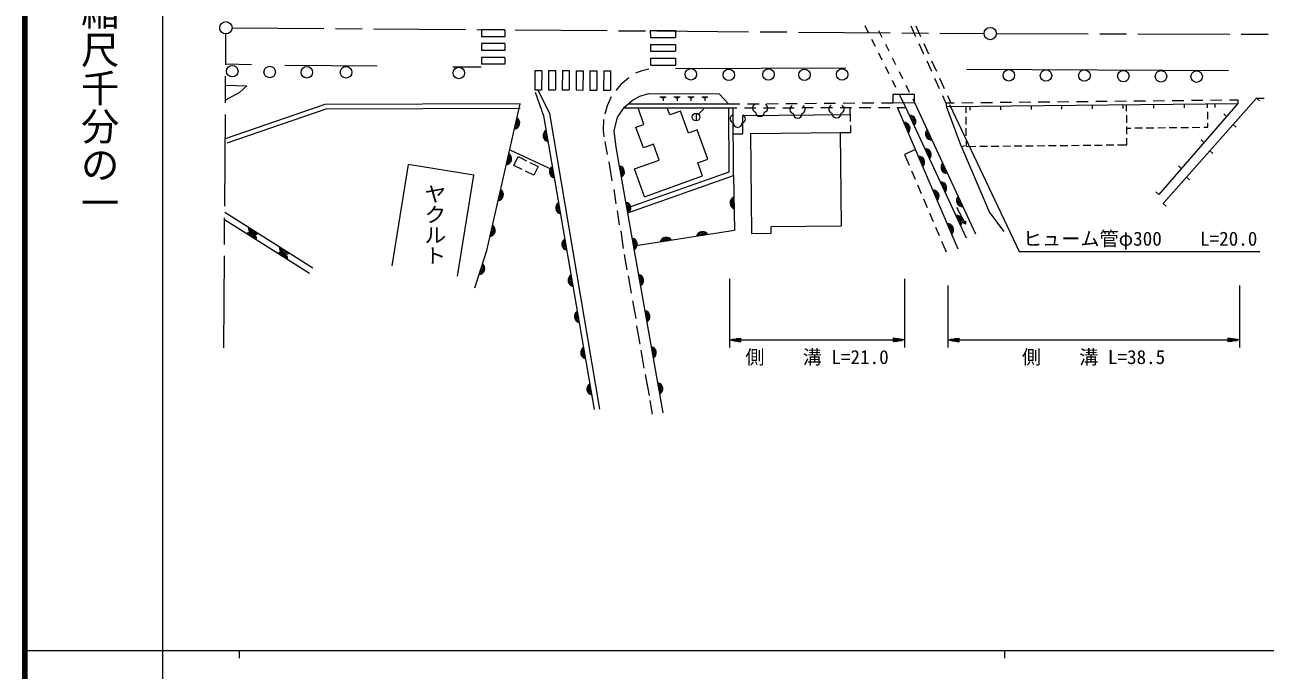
# Model space of a CAD drawing. Units: millimetres, scale not verified. Extents: x 39691 to 680000, y 20000 to 380000.
# Drawn here: x 40000 to 202068, y 202409 to 286753 of the extents above; entities that cross this region are included whole.
import ezdxf
from ezdxf.enums import TextEntityAlignment as Align

# ---------------------------------------------------------------- set-up
doc = ezdxf.new("R2010")
doc.units = ezdxf.units.MM
doc.header["$LTSCALE"] = 1000
doc.linetypes.add('CHAIN', pattern=[18.5, 12, -1.5, 3.5, -1.5])
for name, color, linetype, lineweight in [('M-BGD', 7, 'Continuous', 13), ('M-BMK', 2, 'CHAIN', 13), ('M-BMK-SRVR', 3, 'Continuous', 13), ('M-STR-HTXT', 7, 'Continuous', 13), ('M-STR-STRD', 7, 'Continuous', 13), ('M-TTL', 2, 'Continuous', 140), ('M-TTL-BAND', 7, 'Continuous', 13)]:
    doc.layers.add(name, color=color, linetype=linetype, lineweight=lineweight)
doc.styles.add('@ＭＳ ゴシック', font='')
doc.styles.add('ＭＳ ゴシック', font='')
doc.styles.get('@ＭＳ ゴシック').set_extended_font_data('@MS Gothic')
doc.styles.get('ＭＳ ゴシック').set_extended_font_data('MS Gothic')

msp = doc.modelspace()

# ---------------------------------------------------------------- linework, layer by layer
at = {"layer": 'M-BGD'}
for p, q in [((99691, 286093), (99691, 285193)), ((102718, 286093), (99691, 286093)), ((102718, 286096), (102718, 285193)), ((121730, 285989), (125026, 285993)), ((121730, 285989), (121731, 285089)), ((125026, 285993), (125027, 285093)), ((150246, 285722), (149799, 286617)), ((151549, 286019), (151995, 285124)), ((156439, 285197), (155820, 286564)), ((157082, 285197), (156463, 286563)), ((102718, 285193), (99691, 285193)), ((99691, 284293), (99691, 283393)), ((102718, 284293), (99691, 284293)), ((102718, 284293), (102718, 283393)), ((121731, 285089), (125027, 285093)), ((121732, 284189), (125028, 284193)), ((121732, 284189), (121734, 283289)), ((125028, 284193), (125029, 283293)), ((151139, 283933), (150693, 284828)), ((152442, 284229), (152888, 283334)), ((157470, 282920), (156852, 284286)), ((158113, 282920), (157494, 284286)), ((102718, 283393), (99691, 283393)), ((99691, 282493), (99691, 281593)), ((102718, 282493), (99691, 282493)), ((102718, 282493), (102718, 281593)), ((121734, 283289), (125029, 283293)), ((121735, 282389), (125031, 282393)), ((121735, 282389), (121736, 281489)), ((125031, 282393), (125032, 281493)), ((152032, 282143), (151586, 283038)), ((153334, 282439), (153781, 281545)), ((158502, 280643), (157883, 282009)), ((159145, 280642), (158526, 282009)), ((102718, 281593), (99691, 281593)), ((106640, 280783), (106628, 278263)), ((106640, 280783), (107540, 280778)), ((107540, 280778), (107528, 278259)), ((108440, 280774), (108428, 278254)), ((108440, 280774), (109340, 280769)), ((109340, 280769), (109328, 278250)), ((110240, 280765), (110228, 278245)), ((110240, 280765), (111140, 280760)), ((111140, 280760), (111128, 278241)), ((112040, 280756), (112028, 278236)), ((112040, 280756), (112940, 280751)), ((112940, 280751), (112928, 278232)), ((113840, 280747), (113828, 278227)), ((113840, 280747), (114740, 280743)), ((114740, 280743), (114728, 278223)), ((115640, 280738), (115628, 278219)), ((115640, 280738), (116540, 280734)), ((116540, 280734), (116528, 278214)), ((121736, 281489), (125032, 281493)), ((152925, 280354), (152479, 281249)), ((154227, 280650), (154673, 279755)), ((153819, 278564), (153372, 279459)), ((155120, 278860), (155566, 277965)), ((159533, 278365), (158914, 279732)), ((160176, 278365), (159557, 279732)), ((106628, 278263), (107528, 278259)), ((108428, 278254), (109328, 278250)), ((110228, 278245), (111128, 278241)), ((112028, 278236), (112928, 278232)), ((113828, 278227), (114728, 278223)), ((115628, 278219), (116528, 278214)), ((122988, 277354), (123811, 277352)), ((123193, 277244), (123605, 277243)), ((123399, 277243), (123398, 276804)), ((124814, 277351), (125632, 277349)), ((125018, 277241), (125427, 277240)), ((125223, 277241), (125222, 276805)), ((126634, 277347), (127447, 277346)), ((126837, 277238), (127243, 277238)), ((127040, 277238), (127040, 276805)), ((128449, 277344), (129256, 277342)), ((128651, 277236), (129054, 277235)), ((128852, 277235), (128852, 276805)), ((154808, 276583), (154265, 277670)), ((160353, 276556), (159946, 277454)), ((160993, 276562), (160589, 277454)), ((188739, 263397), (200933, 277153)), ((200933, 277153), (201918, 277168)), ((200933, 277153), (201307, 276821)), ((200933, 277153), (201307, 276821)), ((118293, 275903), (131931, 275906)), ((118831, 276404), (131929, 276406)), ((120121, 275904), (123950, 275904)), ((128044, 275057), (128730, 275784)), ((131929, 276406), (133430, 276418)), ((131931, 275906), (133024, 275908)), ((132591, 267047), (132541, 275907)), ((134024, 275910), (135524, 275913)), ((134430, 276425), (135930, 276437)), ((136524, 275915), (138024, 275918)), ((136930, 276445), (138430, 276457)), ((139024, 275920), (140524, 275923)), ((139430, 276465), (140929, 276476)), ((141524, 275925), (143024, 275928)), ((141929, 276484), (143429, 276496)), ((144024, 275929), (145524, 275932)), ((144429, 276504), (145929, 276516)), ((146524, 275934), (148024, 275937)), ((146929, 276524), (148429, 276535)), ((149024, 275939), (150524, 275942)), ((149429, 276543), (150929, 276555)), ((151524, 275944), (153024, 275947)), ((151929, 276563), (153430, 276575)), ((161949, 257447), (154017, 275949)), ((154024, 275949), (155117, 275951)), ((163026, 258868), (154808, 276583)), ((156012, 277070), (156251, 276591)), ((156251, 276591), (164217, 259421)), ((160353, 276556), (161426, 276567)), ((160353, 276556), (160435, 276080)), ((162426, 276577), (163926, 276593)), ((162987, 275232), (162978, 276106)), ((163470, 276111), (163475, 275611)), ((164926, 276603), (166426, 276618)), ((167426, 276629), (168926, 276644)), ((167469, 276153), (167475, 275653)), ((169926, 276655), (171426, 276670)), ((171469, 276194), (171474, 275694)), ((172426, 276680), (173925, 276696)), ((174925, 276706), (176425, 276722)), ((175469, 276235), (175474, 275735)), ((177425, 276732), (178925, 276748)), ((179469, 276277), (179474, 275777)), ((179925, 276758), (181425, 276774)), ((182425, 276784), (183925, 276799)), ((183468, 276318), (183474, 275818)), ((183965, 275449), (183956, 276323)), ((184925, 276810), (186425, 276825)), ((187425, 276836), (188925, 276851)), ((187468, 276359), (187473, 275859)), ((189925, 276862), (191425, 276877)), ((191468, 276401), (191473, 275901)), ((192424, 276887), (193924, 276903)), ((194547, 275901), (194542, 276433)), ((194924, 276913), (196424, 276929)), ((195468, 276442), (195473, 275942)), ((197424, 276939), (198497, 276950)), ((198497, 276950), (198502, 276474)), ((127701, 275193), (127701, 274193)), ((147850, 275036), (147859, 274106)), ((163003, 273732), (162993, 274732)), ((183980, 273949), (183970, 274949)), ((194563, 274401), (194553, 275401)), ((194574, 273369), (194568, 273901)), ((197024, 274774), (196647, 275102)), ((134804, 272567), (146579, 272683)), ((146579, 272683), (147871, 272677)), ((147863, 273606), (147871, 272677)), ((163018, 272232), (163008, 273232)), ((183996, 272449), (183985, 273449)), ((183987, 273259), (184531, 273265)), ((185031, 273270), (186031, 273281)), ((186531, 273286), (187531, 273296)), ((188031, 273301), (189031, 273312)), ((189530, 273317), (190530, 273327)), ((191030, 273332), (192030, 273343)), ((192530, 273348), (193530, 273358)), ((194030, 273363), (194574, 273369)), ((197884, 273714), (198259, 273382)), ((162368, 270822), (162837, 270995)), ((163033, 270858), (163024, 271732)), ((163033, 270858), (164272, 270871)), ((164772, 270876), (165772, 270886)), ((166272, 270892), (167272, 270902)), ((167772, 270907), (168772, 270917)), ((169272, 270923), (170271, 270933)), ((170771, 270938), (171771, 270948)), ((172271, 270954), (173271, 270964)), ((173771, 270969), (174771, 270979)), ((175271, 270985), (176271, 270995)), ((176771, 271000), (177771, 271010)), ((178271, 271016), (179271, 271026)), ((179771, 271031), (180771, 271042)), ((181271, 271047), (182271, 271057)), ((182771, 271062), (184010, 271075)), ((184010, 271075), (184001, 271949)), ((194068, 271376), (193690, 271704)), ((103367, 270395), (108992, 267811)), ((103887, 268385), (104444, 269525)), ((104444, 269525), (105535, 268992)), ((156367, 270469), (154952, 269815)), ((154952, 269815), (155550, 268408)), ((194836, 270275), (195210, 269943)), ((104978, 267852), (103887, 268385)), ((106518, 267100), (105427, 267633)), ((105984, 268772), (107075, 268239)), ((107075, 268239), (106518, 267100)), ((155863, 267672), (156333, 266567)), ((191111, 267977), (190734, 268305)), ((118792, 262181), (132591, 267047)), ((120956, 264288), (128555, 267027)), ((156646, 265831), (157115, 264727)), ((191787, 266836), (192162, 266504)), ((188155, 264578), (187778, 264906)), ((157428, 263991), (157897, 262886)), ((161745, 262899), (162920, 260692)), ((188739, 263397), (189113, 263065)), ((77186, 254269), (66111, 261261)), ((66117, 262266), (77642, 254990)), ((158210, 262150), (158680, 261046)), ((162578, 260935), (162909, 261111)), ((162920, 260692), (162578, 260935)), ((162909, 261111), (162920, 260692)), ((158993, 260309), (159462, 259205)), ((159775, 258469), (160373, 257062))]:
    msp.add_line(p, q, dxfattribs=at)
for points in [[(66230, 278854), (69027, 278756), (68065, 277892), (66217, 276890)], [(106702, 277946), (107776, 274856), (114401, 236492)], [(118358, 275997), (119349, 276849), (120379, 277408), (121549, 277757), (130714, 277739), (131929, 276406)], [(104742, 276424), (79210, 276324), (66182, 271847)], [(104744, 275824), (79312, 275724), (66377, 271279)], [(98821, 252385), (100367, 257246), (104742, 276424)], [(123411, 236055), (117278, 270743), (117003, 272894), (117435, 274681), (118358, 275997)], [(131931, 275906), (131997, 267510), (118681, 262808)], [(120956, 264288), (119649, 267914), (122873, 269076), (122125, 271152), (120818, 270681), (119850, 273367), (120899, 273745), (120121, 275904)], [(128555, 267027), (127940, 268734), (129227, 269198), (127852, 273013), (126709, 272601), (125676, 275467), (124288, 274967), (123950, 275904)], [(132560, 272513), (133815, 272513), (133815, 274905), (147850, 275036), (147850, 275937)], [(162368, 270822), (160435, 276080), (198502, 276474), (188155, 264578)], [(134804, 272567), (134933, 259500), (137531, 259525), (137522, 260404), (146699, 260494), (146579, 272683)], [(162368, 270822), (166052, 262244), (167901, 259723)], [(96535, 253887), (98676, 267110), (90104, 268498), (87962, 255275)], [(132591, 267047), (132710, 259889), (119565, 257810)]]:
    msp.add_lwpolyline(points, dxfattribs=at)
msp.add_lwpolyline([(153430, 276575), (156251, 276591), (156245, 277646), (153424, 277629)], close=True, dxfattribs=at)
for centre, radius in [((67108, 280683), 750), ((71997, 280583), 750), ((76852, 280549), 750), ((81973, 280549), 750), ((96705, 280450), 750), ((127033, 280283), 750), ((131988, 280217), 750), ((137175, 280250), 750), ((141864, 280217), 750), ((146786, 280250), 750), ((168567, 280150), 750), ((173423, 280117), 750), ((178444, 280117), 750), ((183532, 280051), 750), ((188454, 280017), 750), ((193109, 279984), 750), ((127701, 274693), 500)]:
    msp.add_circle(centre, radius, dxfattribs=at)
for centre, radius, start, end in [((135604, 275867), 536, 116.08703, 255.33416), ((136532, 275867), 536, 284.66584, 63.91297), ((140508, 275681), 536, 116.08703, 255.33416), ((141437, 275681), 536, 284.66584, 63.91297), ((145599, 275712), 536, 116.08703, 255.33416), ((146527, 275712), 536, 284.66584, 63.91297), ((103851, 273924), 812, 279.76996, 54.53023), ((103851, 273924), 650, 285.88575, 48.41444), ((103851, 273924), 488, 297.01844, 37.28175), ((103851, 273924), 325, 331.20772, 3.09246), ((132686, 274470), 536, 116.08703, 255.33416), ((133150, 273951), 600, 180, 0), ((133615, 274470), 536, 284.66584, 63.91297), ((136068, 275348), 600, 180, 0), ((140973, 275162), 600, 180, 0), ((146063, 275193), 600, 180, 0), ((154859, 273192), 812, 315.82476, 90.58503), ((155603, 274125), 812, 317.5088, 92.26907), ((155603, 274125), 650, 323.62459, 86.15328), ((155603, 274125), 488, 334.75728, 75.02059), ((155603, 274125), 325, 8.94657, 40.8313), ((108537, 272282), 812, 122.41758, 257.17785), ((108537, 272282), 650, 128.53337, 251.06206), ((108537, 272282), 488, 139.66605, 239.92937), ((108537, 272282), 325, 173.85534, 205.74008), ((154859, 273192), 650, 321.94055, 84.46924), ((154859, 273192), 488, 333.07323, 73.33655), ((154859, 273192), 325, 7.26252, 39.14726), ((158498, 272492), 812, 137.5088, 272.26907), ((158498, 272492), 650, 143.62459, 266.15328), ((158498, 272492), 488, 154.75728, 255.02059), ((158498, 272492), 325, 188.94657, 220.8313), ((102784, 269245), 812, 279.76996, 54.53023), ((102784, 269245), 650, 285.88575, 48.41444), ((102784, 269245), 488, 297.01844, 37.28175), ((102784, 269245), 325, 331.20772, 3.09246), ((156750, 268781), 812, 315.82476, 90.58503), ((156750, 268781), 650, 321.94055, 84.46924), ((156750, 268781), 488, 333.07323, 73.33655), ((157623, 269771), 812, 317.5088, 92.26907), ((157623, 269771), 650, 323.62459, 86.15328), ((157623, 269771), 488, 334.75728, 75.02059), ((157623, 269771), 325, 8.94657, 40.8313), ((109354, 267552), 812, 122.41758, 257.17785), ((109354, 267552), 650, 128.53337, 251.06206), ((109354, 267552), 488, 139.66605, 239.92937), ((109354, 267552), 325, 173.85534, 205.74008), ((117530, 267525), 812, 302.64542, 77.40569), ((117530, 267525), 650, 308.76121, 71.28991), ((117530, 267525), 488, 319.8939, 60.15722), ((117530, 267525), 325, 354.08319, 25.96793), ((156750, 268781), 325, 7.26252, 39.14726), ((160518, 268137), 812, 137.5088, 272.26907), ((160518, 268137), 650, 143.62459, 266.15328), ((160518, 268137), 488, 154.75728, 255.02059), ((160518, 268137), 325, 188.94657, 220.8313), ((159644, 265417), 812, 317.5088, 92.26907), ((159644, 265417), 650, 323.62459, 86.15328), ((159644, 265417), 488, 334.75728, 75.02059), ((101716, 264565), 812, 279.76996, 54.53023), ((101716, 264565), 650, 285.88575, 48.41444), ((101716, 264565), 488, 297.01844, 37.28175), ((101716, 264565), 325, 331.20772, 3.09246), ((132963, 263473), 812, 113.57849, 248.33876), ((158641, 264369), 812, 315.82476, 90.58503), ((158641, 264369), 650, 321.94055, 84.46924), ((158641, 264369), 488, 333.07323, 73.33655), ((158641, 264369), 325, 7.26252, 39.14726), ((159644, 265417), 325, 8.94657, 40.8313), ((162538, 263783), 812, 137.5088, 272.26907), ((110171, 262822), 812, 122.41758, 257.17785), ((110171, 262822), 650, 128.53337, 251.06206), ((110171, 262822), 488, 139.66605, 239.92937), ((110171, 262822), 325, 173.85534, 205.74008), ((118365, 262798), 812, 302.64542, 77.40569), ((118365, 262798), 650, 308.76121, 71.28991), ((118365, 262798), 488, 319.8939, 60.15722), ((118365, 262798), 325, 354.08319, 25.96793), ((132963, 263473), 650, 119.69428, 242.22297), ((132963, 263473), 488, 130.82697, 231.09028), ((132963, 263473), 325, 165.01626, 196.90099), ((162538, 263783), 650, 143.62459, 266.15328), ((162538, 263783), 488, 154.75728, 255.02059), ((162538, 263783), 325, 188.94657, 220.8313), ((161664, 261063), 812, 317.5088, 92.26907), ((161664, 261063), 650, 323.62459, 86.15328), ((161664, 261063), 488, 334.75728, 75.02059), ((161664, 261063), 325, 8.94657, 40.8313), ((69452, 258782), 812, 350.35407, 125.11434), ((69452, 258782), 650, 356.46986, 118.99855), ((70017, 260174), 812, 170.35407, 305.11434), ((70017, 260174), 650, 176.46986, 298.99855), ((70017, 260174), 488, 187.60254, 287.86586), ((70017, 260174), 325, 221.79183, 253.67657), ((100649, 259885), 812, 279.76996, 54.53023), ((100649, 259885), 650, 285.88575, 48.41444), ((100649, 259885), 488, 297.01844, 37.28175), ((100649, 259885), 325, 331.20772, 3.09246), ((128557, 258916), 812, 31.60893, 166.36921), ((128557, 258916), 650, 37.72472, 160.25342), ((128557, 258916), 488, 48.85741, 149.12073), ((160533, 259957), 812, 315.82476, 90.58503), ((160533, 259957), 650, 321.94055, 84.46924), ((160533, 259957), 488, 333.07323, 73.33655), ((160533, 259957), 325, 7.26252, 39.14726), ((69452, 258782), 488, 7.60254, 107.86586), ((69452, 258782), 325, 41.79183, 73.67657), ((74076, 257611), 812, 170.35407, 305.11434), ((110988, 258092), 812, 122.41758, 257.17785), ((110988, 258092), 650, 128.53337, 251.06206), ((110988, 258092), 488, 139.66605, 239.92937), ((110988, 258092), 325, 173.85534, 205.74008), ((119201, 258071), 812, 302.64542, 77.40569), ((119201, 258071), 650, 308.76121, 71.28991), ((119201, 258071), 488, 319.8939, 60.15722), ((119201, 258071), 325, 354.08319, 25.96793), ((123816, 258166), 812, 31.60893, 166.36921), ((123816, 258166), 650, 37.72472, 160.25342), ((123816, 258166), 488, 48.85741, 149.12073), ((123816, 258166), 325, 83.0467, 114.93144), ((128557, 258916), 325, 83.0467, 114.93144), ((73511, 256220), 812, 350.35407, 125.11434), ((73511, 256220), 650, 356.46986, 118.99855), ((73511, 256220), 488, 7.60254, 107.86586), ((74076, 257611), 650, 176.46986, 298.99855), ((74076, 257611), 488, 187.60254, 287.86586), ((73511, 256220), 325, 41.79183, 73.67657), ((74076, 257611), 325, 221.79183, 253.67657), ((99296, 254910), 812, 274.96974, 49.73001), ((99296, 254910), 650, 281.08553, 43.61422), ((99296, 254910), 488, 292.21822, 32.48153), ((99296, 254910), 325, 326.40751, 358.29224), ((111805, 253362), 812, 122.41758, 257.17785), ((111805, 253362), 650, 128.53337, 251.06206), ((111805, 253362), 488, 139.66605, 239.92937), ((111805, 253362), 325, 173.85534, 205.74008), ((120037, 253345), 812, 302.64542, 77.40569), ((120037, 253345), 650, 308.76121, 71.28991), ((120037, 253345), 488, 319.8939, 60.15722), ((120037, 253345), 325, 354.08319, 25.96793), ((112621, 248632), 812, 122.41758, 257.17785), ((112621, 248632), 650, 128.53337, 251.06206), ((112621, 248632), 488, 139.66605, 239.92937), ((112621, 248632), 325, 173.85534, 205.74008), ((120872, 248618), 812, 302.64542, 77.40569), ((120872, 248618), 650, 308.76121, 71.28991), ((120872, 248618), 488, 319.8939, 60.15722), ((120872, 248618), 325, 354.08319, 25.96793), ((113438, 243902), 812, 122.41758, 257.17785), ((113438, 243902), 650, 128.53337, 251.06206), ((113438, 243902), 488, 139.66605, 239.92937), ((113438, 243902), 325, 173.85534, 205.74008), ((121708, 243891), 812, 302.64542, 77.40569), ((121708, 243891), 650, 308.76121, 71.28991), ((121708, 243891), 488, 319.8939, 60.15722), ((121708, 243891), 325, 354.08319, 25.96793), ((122544, 239165), 812, 302.64542, 77.40569), ((114255, 239172), 812, 122.41758, 257.17785), ((114255, 239172), 650, 128.53337, 251.06206), ((114255, 239172), 488, 139.66605, 239.92937), ((114255, 239172), 325, 173.85534, 205.74008), ((122544, 239165), 650, 308.76121, 71.28991), ((122544, 239165), 488, 319.8939, 60.15722), ((122544, 239165), 325, 354.08319, 25.96793)]:
    msp.add_arc(centre, radius, start, end, dxfattribs=at)
at = {"layer": 'M-BMK'}
for p, q in [((65997, 244544), (66275, 285575)), ((67081, 286369), (165349, 285615)), ((166949, 285607), (265229, 285406))]:
    msp.add_line(p, q, dxfattribs=at)
at = {"layer": 'M-BMK-SRVR'}
for centre in [(66281, 286375), (166149, 285609)]:
    msp.add_circle(centre, 800, dxfattribs=at)
at = {"layer": 'M-STR-HTXT'}
for p, q in [((160829, 276350), (169906, 257137)), ((169906, 257137), (201356, 257137)), ((132063, 253567), (132063, 244567)), ((154953, 253567), (154953, 244567)), ((160586, 252670), (160586, 244567)), ((198690, 252670), (198690, 244567)), ((132063, 245567), (133563, 245817)), ((132063, 245567), (133563, 245317)), ((132063, 245567), (133563, 245567)), ((133563, 245617), (132363, 245617)), ((133563, 245517), (132363, 245517)), ((132663, 245667), (133563, 245667)), ((132663, 245467), (133563, 245467)), ((133563, 245717), (132963, 245717)), ((133563, 245417), (132963, 245417)), ((133263, 245767), (133563, 245767)), ((133263, 245367), (133563, 245367)), ((133563, 245317), (133563, 245817)), ((133563, 245567), (153453, 245567)), ((154953, 245567), (153453, 245817)), ((153453, 245817), (153453, 245317)), ((153753, 245767), (153453, 245767)), ((153453, 245717), (154053, 245717)), ((154353, 245667), (153453, 245667)), ((153453, 245617), (154653, 245617)), ((154953, 245567), (153453, 245317)), ((154953, 245567), (153453, 245567)), ((153453, 245517), (154653, 245517)), ((154353, 245467), (153453, 245467)), ((153453, 245417), (154053, 245417)), ((153753, 245367), (153453, 245367)), ((160586, 245567), (162086, 245817)), ((160586, 245567), (162086, 245317)), ((160586, 245567), (162086, 245567)), ((162086, 245617), (160886, 245617)), ((162086, 245517), (160886, 245517)), ((161186, 245667), (162086, 245667)), ((161186, 245467), (162086, 245467)), ((162086, 245717), (161486, 245717)), ((162086, 245417), (161486, 245417)), ((161786, 245767), (162086, 245767)), ((161786, 245367), (162086, 245367)), ((162086, 245317), (162086, 245817)), ((162086, 245567), (197190, 245567)), ((198690, 245567), (197190, 245817)), ((197190, 245817), (197190, 245317)), ((197490, 245767), (197190, 245767)), ((197190, 245717), (197790, 245717)), ((198090, 245667), (197190, 245667)), ((197190, 245617), (198390, 245617)), ((198690, 245567), (197190, 245317)), ((198690, 245567), (197190, 245567)), ((197190, 245517), (198390, 245517)), ((198090, 245467), (197190, 245467)), ((197190, 245417), (197790, 245417)), ((197490, 245367), (197190, 245367))]:
    msp.add_line(p, q, dxfattribs=at)
at = {"layer": 'M-STR-STRD'}
for p, q in [((66249, 281650), (69605, 281556)), ((73987, 281461), (86032, 281385)), ((95909, 281278), (99627, 281278)), ((125032, 281028), (147264, 281116)), ((163072, 280939), (197267, 280762)), ((115777, 271503), (116111, 269794)), ((116288, 268861), (116681, 266347)), ((116956, 265248), (117211, 263362)), ((117388, 262429), (117663, 260603)), ((117874, 259834), (118198, 257507)), ((118316, 256741), (118640, 254738)), ((118822, 253945), (119214, 251677)), ((119391, 250695), (119823, 248377)), ((119941, 247434), (120353, 245038)), ((120511, 244248), (120894, 241862)), ((121067, 241047), (121565, 238297)), ((121669, 237672), (121970, 235865))]:
    msp.add_line(p, q, dxfattribs=at)
for points in [[(119848, 280497), (120682, 280800), (121517, 281002)], [(118900, 279801), (117859, 278936), (117231, 278170)], [(115115, 236525), (108581, 275158), (107034, 278261)], [(116622, 277326), (116092, 276167), (115777, 275087)], [(115620, 274360), (115561, 273005), (115640, 272112)]]:
    msp.add_lwpolyline(points, dxfattribs=at)
at = {"layer": 'M-TTL'}
msp.add_line((40000, 380000), (40000, 20000), dxfattribs=at)
at = {"layer": 'M-TTL-BAND'}
for p, q in [((58000, 370000), (58000, 20000)), ((40000, 205000), (579000, 205000)), ((68000, 205000), (68000, 204000)), ((168000, 205000), (168000, 204000))]:
    msp.add_line(p, q, dxfattribs=at)

# ---------------------------------------------------------------- texts
at = {"layer": 'M-BGD', "style": '@ＭＳ ゴシック', "width": 0.95}
msp.add_text('ヤクルト', height=2062, rotation=270, dxfattribs=at).set_placement((91955, 260640), align=Align.BOTTOM_CENTER)
at = {"layer": 'M-STR-HTXT', "style": 'ＭＳ ゴシック'}
for s, p in [('ヒューム管φ300\u3000\u3000L=20.0', (185731, 257337)), ('側\u3000\u3000溝 L=21.0', (143508, 241867)), ('側\u3000\u3000溝 L=38.5', (179638, 241867))]:
    msp.add_text(s, height=1833, dxfattribs=at).set_placement(p, align=Align.BOTTOM_CENTER)
at = {"layer": 'M-TTL-BAND', "style": '@ＭＳ ゴシック'}
msp.add_text('縮尺千分の一', height=3666, rotation=270, dxfattribs=at).set_placement((49777, 261030), align=Align.MIDDLE_RIGHT)

doc.saveas('drawing.dxf')
